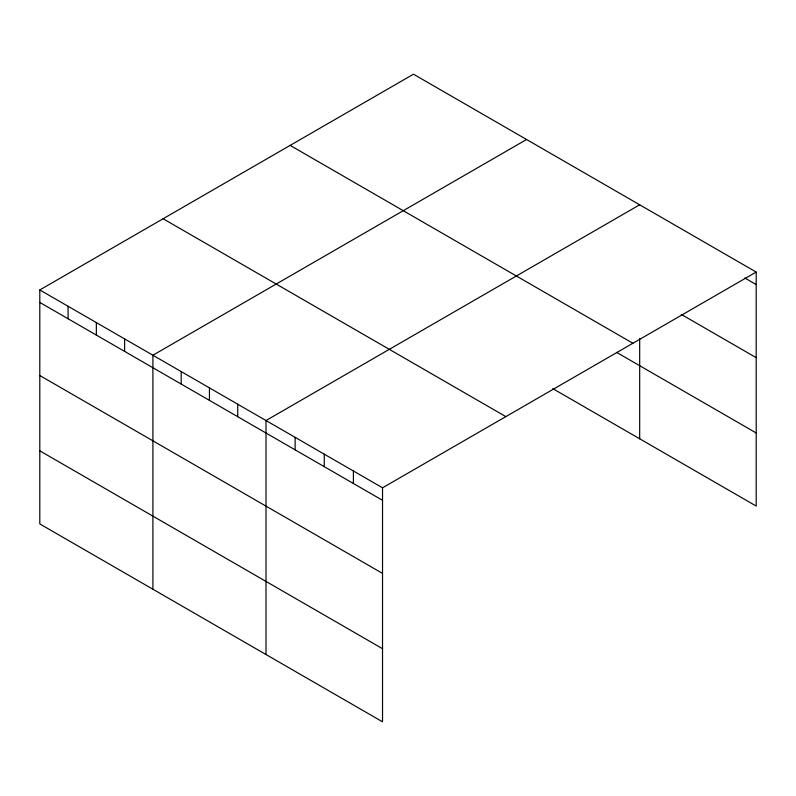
<?xml version="1.0" encoding="UTF-8"?>
<svg xmlns="http://www.w3.org/2000/svg" width="796" height="796" viewBox="0 0 796 796"><rect width="100%" height="100%" fill="white"/><g stroke="black" fill="none" stroke-linecap="round" stroke-linejoin="round"><path stroke-width="1.19" d="M552.752 388.597L756.2 506.057L756.2 272.073L413.472 74.197L39.8 289.943L39.8 523.927L382.528 721.803L382.528 487.809L39.8 289.943M526.574 139.499L152.902 355.235L152.902 589.229M639.676 204.801L266.003 420.537L266.003 654.521M382.528 487.809L756.2 272.073M744.758 277.953L756.2 284.57M681.286 314.41L756.2 357.663M290.162 145.399L632.89 343.265M616.631 352.389L756.2 432.964M163.11 218.751L505.838 416.616M39.8 302.43L382.528 500.306M39.8 375.523L382.528 573.399M39.8 450.835L382.528 648.7M639.676 338.529L639.676 438.785M353.394 470.993L353.394 483.48M324.261 454.178L324.261 466.665M295.127 437.352L295.127 449.849M237.725 404.209L237.725 416.706M209.447 387.891L209.447 400.378M181.18 371.563L181.18 384.05M124.624 338.917L124.624 351.404M96.346 322.589L96.346 335.076M68.078 306.261L68.078 318.758"/></g></svg>
